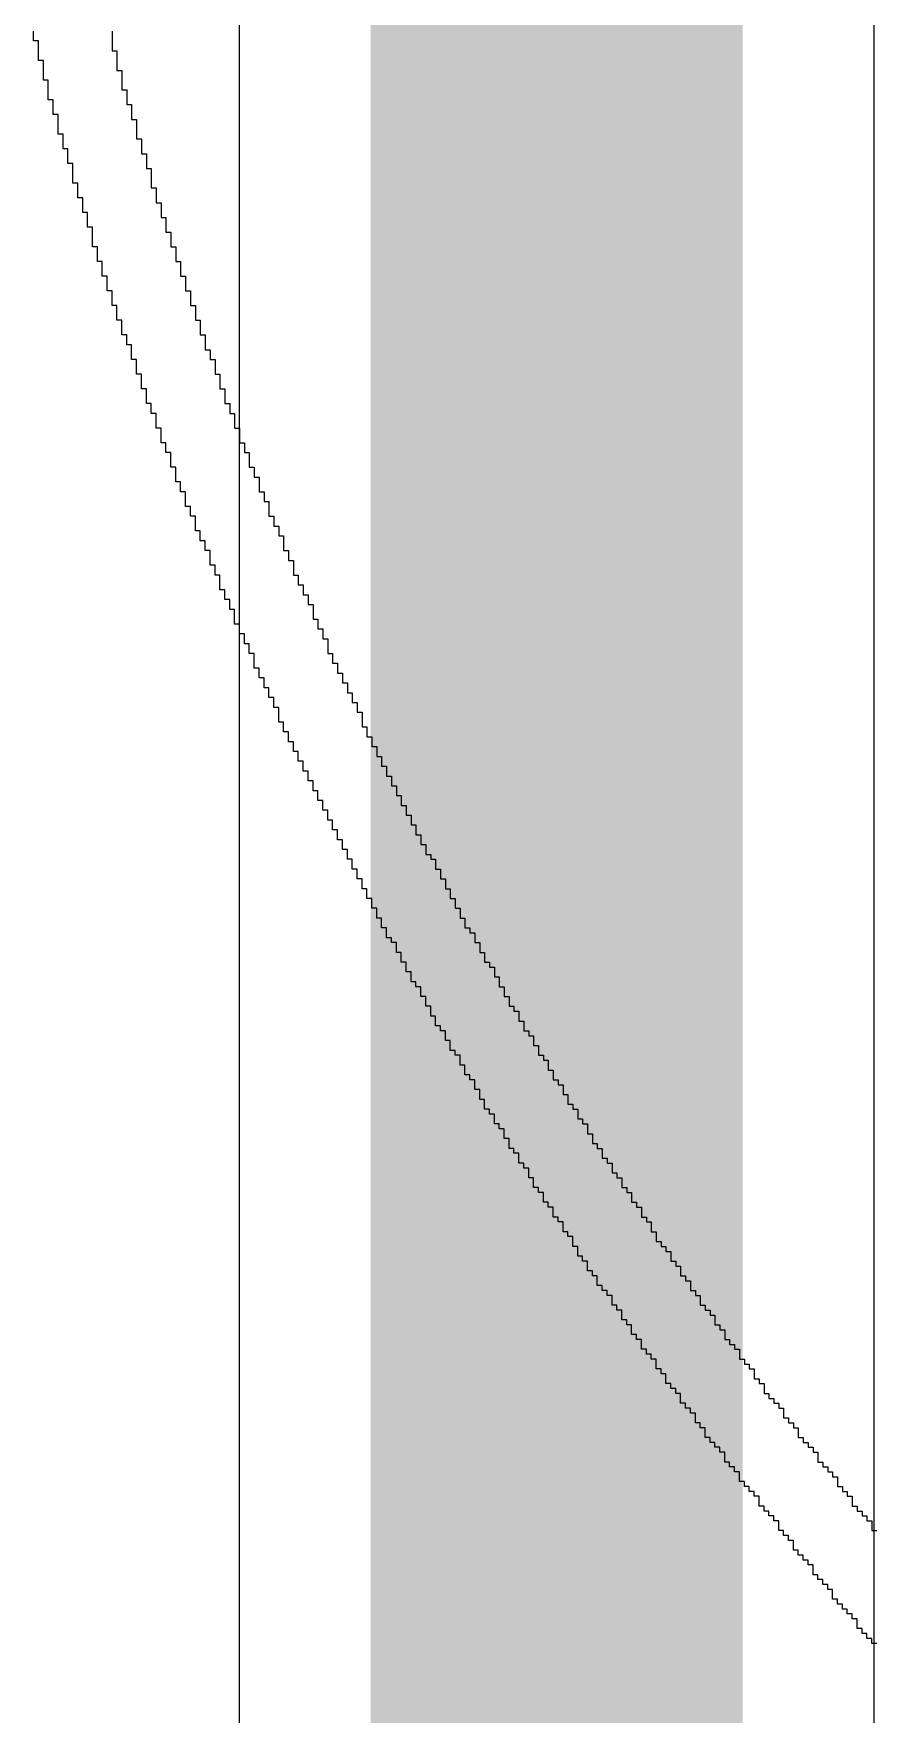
# Model space of a CAD drawing. Header units: millimetres. Extents: x 38.3 to 116.8, y 314 to 397.1.
# Drawn here: x 90.761 to 92.467, y 373.235 to 376.642 of the extents above; entities that cross this region are included whole.
import ezdxf

# ---------------------------------------------------------------- set-up
doc = ezdxf.new("R2010")
doc.units = ezdxf.units.MM
doc.layers.add('BottomLayer', color=5, linetype='Continuous')
doc.layers.add('TopOverlay', color=2, linetype='Continuous')

# ---------------------------------------------------------------- blocks, each defined once
blk = doc.blocks.new('4S6TMP_L____85')
at = {"layer": 'TopOverlay'}
for p, q in [((-8.1718, -2.0766), (-8.1718, -2.0667)), ((-8.1718, -2.0866), (-8.1718, -2.0766)), ((-8.0128, -2.0667), (-8.0128, -2.0766)), ((-8.0128, -2.0766), (-8.0128, -2.0866)), ((-8.1619, -2.0866), (-8.1718, -2.0866)), ((-8.1619, -2.0965), (-8.1619, -2.0866)), ((-8.1619, -2.1064), (-8.1619, -2.0965)), ((-8.1619, -2.1164), (-8.1619, -2.1064)), ((-8.0128, -2.0866), (-8.0128, -2.0965)), ((-8.0128, -2.0965), (-8.0128, -2.1064)), ((-8.0128, -2.1064), (-8.0029, -2.1064)), ((-8.0029, -2.1064), (-8.0029, -2.1164)), ((-8.1619, -2.1263), (-8.1619, -2.1164)), ((-8.1519, -2.1263), (-8.1619, -2.1263)), ((-8.1519, -2.1363), (-8.1519, -2.1263)), ((-8.1519, -2.1462), (-8.1519, -2.1363)), ((-8.1519, -2.1561), (-8.1519, -2.1462)), ((-8.0029, -2.1164), (-8.0029, -2.1263)), ((-8.0029, -2.1263), (-8.0029, -2.1363)), ((-8.0029, -2.1363), (-8.0029, -2.1462)), ((-8.0029, -2.1462), (-7.993, -2.1462)), ((-7.993, -2.1462), (-7.993, -2.1561)), ((-8.1519, -2.1661), (-8.1519, -2.1561)), ((-8.142, -2.1661), (-8.1519, -2.1661)), ((-8.142, -2.176), (-8.142, -2.1661)), ((-8.142, -2.1859), (-8.142, -2.176)), ((-7.993, -2.1561), (-7.993, -2.1661)), ((-7.993, -2.1661), (-7.993, -2.176)), ((-7.993, -2.176), (-7.993, -2.1859)), ((-8.142, -2.1959), (-8.142, -2.1859)), ((-8.142, -2.2058), (-8.142, -2.1959)), ((-8.1321, -2.2058), (-8.142, -2.2058)), ((-8.1321, -2.2157), (-8.1321, -2.2058)), ((-7.993, -2.1859), (-7.983, -2.1859)), ((-7.983, -2.1859), (-7.983, -2.1959)), ((-7.983, -2.1959), (-7.983, -2.2058)), ((-7.983, -2.2058), (-7.983, -2.2157)), ((-8.1321, -2.2257), (-8.1321, -2.2157)), ((-8.1321, -2.2356), (-8.1321, -2.2257)), ((-8.1221, -2.2356), (-8.1321, -2.2356)), ((-8.1221, -2.2455), (-8.1221, -2.2356)), ((-8.1221, -2.2555), (-8.1221, -2.2455)), ((-7.983, -2.2157), (-7.9731, -2.2157)), ((-7.9731, -2.2157), (-7.9731, -2.2257)), ((-7.9731, -2.2257), (-7.9731, -2.2356)), ((-7.9731, -2.2356), (-7.9731, -2.2455)), ((-7.9731, -2.2455), (-7.9632, -2.2455)), ((-7.9632, -2.2455), (-7.9632, -2.2555)), ((-8.1221, -2.2654), (-8.1221, -2.2555)), ((-8.1221, -2.2753), (-8.1221, -2.2654)), ((-8.1122, -2.2753), (-8.1221, -2.2753)), ((-8.1122, -2.2853), (-8.1122, -2.2753)), ((-7.9632, -2.2555), (-7.9632, -2.2654)), ((-7.9632, -2.2654), (-7.9632, -2.2753)), ((-7.9632, -2.2753), (-7.9632, -2.2853)), ((-8.1122, -2.2952), (-8.1122, -2.2853)), ((-8.1122, -2.3051), (-8.1122, -2.2952)), ((-8.1022, -2.3051), (-8.1122, -2.3051)), ((-8.1022, -2.3151), (-8.1022, -2.3051)), ((-8.1022, -2.325), (-8.1022, -2.3151)), ((-7.9632, -2.2853), (-7.9532, -2.2853)), ((-7.9532, -2.2853), (-7.9532, -2.2952)), ((-7.9532, -2.2952), (-7.9532, -2.3051)), ((-7.9532, -2.3051), (-7.9532, -2.3151)), ((-7.9532, -2.3151), (-7.9433, -2.3151)), ((-7.9433, -2.3151), (-7.9433, -2.325)), ((-8.1022, -2.3349), (-8.1022, -2.325)), ((-8.0923, -2.3349), (-8.1022, -2.3349)), ((-8.0923, -2.3449), (-8.0923, -2.3349)), ((-8.0923, -2.3548), (-8.0923, -2.3449)), ((-7.9433, -2.325), (-7.9433, -2.3349)), ((-7.9433, -2.3349), (-7.9433, -2.3449)), ((-7.9433, -2.3449), (-7.9334, -2.3449)), ((-7.9334, -2.3449), (-7.9334, -2.3548)), ((-8.0923, -2.3647), (-8.0923, -2.3548)), ((-8.0923, -2.3747), (-8.0923, -2.3647)), ((-8.0824, -2.3747), (-8.0923, -2.3747)), ((-8.0824, -2.3846), (-8.0824, -2.3747)), ((-8.0824, -2.3945), (-8.0824, -2.3846)), ((-7.9334, -2.3548), (-7.9334, -2.3647)), ((-7.9334, -2.3647), (-7.9334, -2.3747)), ((-7.9334, -2.3747), (-7.9334, -2.3846)), ((-7.9334, -2.3846), (-7.9234, -2.3846)), ((-7.9234, -2.3846), (-7.9234, -2.3945)), ((-8.0824, -2.4045), (-8.0824, -2.3945)), ((-8.0724, -2.4045), (-8.0824, -2.4045)), ((-8.0724, -2.4144), (-8.0724, -2.4045)), ((-8.0724, -2.4243), (-8.0724, -2.4144)), ((-7.9234, -2.3945), (-7.9234, -2.4045)), ((-7.9234, -2.4045), (-7.9234, -2.4144)), ((-7.9234, -2.4144), (-7.9135, -2.4144)), ((-7.9135, -2.4144), (-7.9135, -2.4243)), ((-8.0724, -2.4343), (-8.0724, -2.4243)), ((-8.0625, -2.4343), (-8.0724, -2.4343)), ((-8.0625, -2.4442), (-8.0625, -2.4343)), ((-8.0625, -2.4541), (-8.0625, -2.4442)), ((-7.9135, -2.4243), (-7.9135, -2.4343)), ((-7.9135, -2.4343), (-7.9135, -2.4442)), ((-7.9135, -2.4442), (-7.9036, -2.4442)), ((-7.9036, -2.4442), (-7.9036, -2.4541)), ((-8.0625, -2.4641), (-8.0625, -2.4541)), ((-8.0526, -2.4641), (-8.0625, -2.4641)), ((-8.0526, -2.474), (-8.0526, -2.4641)), ((-8.0526, -2.4839), (-8.0526, -2.474)), ((-8.0526, -2.4939), (-8.0526, -2.4839)), ((-7.9036, -2.4541), (-7.9036, -2.4641)), ((-7.9036, -2.4641), (-7.9036, -2.474)), ((-7.9036, -2.474), (-7.8936, -2.474)), ((-7.8936, -2.474), (-7.8936, -2.4839)), ((-7.8936, -2.4839), (-7.8936, -2.4939)), ((-8.0526, -2.5038), (-8.0526, -2.4939)), ((-8.0426, -2.5038), (-8.0526, -2.5038)), ((-8.0426, -2.5137), (-8.0426, -2.5038)), ((-8.0426, -2.5237), (-8.0426, -2.5137)), ((-7.8936, -2.4939), (-7.8936, -2.5038)), ((-7.8936, -2.5038), (-7.8837, -2.5038)), ((-7.8837, -2.5038), (-7.8837, -2.5137)), ((-7.8837, -2.5137), (-7.8837, -2.5237)), ((-8.0426, -2.5336), (-8.0426, -2.5237)), ((-8.0327, -2.5336), (-8.0426, -2.5336)), ((-8.0327, -2.5435), (-8.0327, -2.5336)), ((-8.0327, -2.5535), (-8.0327, -2.5435)), ((-8.0327, -2.5634), (-8.0327, -2.5535)), ((-7.8837, -2.5237), (-7.8837, -2.5336)), ((-7.8837, -2.5336), (-7.8738, -2.5336)), ((-7.8738, -2.5336), (-7.8738, -2.5435)), ((-7.8738, -2.5435), (-7.8738, -2.5535)), ((-7.8738, -2.5535), (-7.8738, -2.5634)), ((-8.0228, -2.5634), (-8.0327, -2.5634)), ((-8.0228, -2.5733), (-8.0228, -2.5634)), ((-8.0228, -2.5833), (-8.0228, -2.5733)), ((-8.0228, -2.5932), (-8.0228, -2.5833)), ((-7.8738, -2.5634), (-7.8638, -2.5634)), ((-7.8638, -2.5634), (-7.8638, -2.5733)), ((-7.8638, -2.5733), (-7.8638, -2.5833)), ((-7.8638, -2.5833), (-7.8638, -2.5932)), ((-8.0128, -2.5932), (-8.0228, -2.5932)), ((-8.0128, -2.6031), (-8.0128, -2.5932)), ((-8.0128, -2.6131), (-8.0128, -2.6031)), ((-8.0128, -2.623), (-8.0128, -2.6131)), ((-8.0029, -2.623), (-8.0128, -2.623)), ((-8.0029, -2.6329), (-8.0029, -2.623)), ((-7.8638, -2.5932), (-7.8539, -2.5932)), ((-7.8539, -2.5932), (-7.8539, -2.6031)), ((-7.8539, -2.6031), (-7.8539, -2.6131)), ((-7.8539, -2.6131), (-7.8539, -2.623)), ((-7.8539, -2.623), (-7.844, -2.623)), ((-7.844, -2.623), (-7.844, -2.6329)), ((-8.0029, -2.6429), (-8.0029, -2.6329)), ((-8.0029, -2.6528), (-8.0029, -2.6429)), ((-7.993, -2.6528), (-8.0029, -2.6528)), ((-7.993, -2.6627), (-7.993, -2.6528)), ((-7.844, -2.6329), (-7.844, -2.6429)), ((-7.844, -2.6429), (-7.844, -2.6528)), ((-7.844, -2.6528), (-7.834, -2.6528)), ((-7.834, -2.6528), (-7.834, -2.6627)), ((-7.993, -2.6727), (-7.993, -2.6627)), ((-7.993, -2.6826), (-7.993, -2.6727)), ((-7.983, -2.6826), (-7.993, -2.6826)), ((-7.983, -2.6925), (-7.983, -2.6826)), ((-7.834, -2.6627), (-7.834, -2.6727)), ((-7.834, -2.6727), (-7.834, -2.6826)), ((-7.834, -2.6826), (-7.8241, -2.6826)), ((-7.8241, -2.6826), (-7.8241, -2.6925)), ((-7.983, -2.7025), (-7.983, -2.6925)), ((-7.9731, -2.7025), (-7.983, -2.7025)), ((-7.9731, -2.7124), (-7.9731, -2.7025)), ((-7.9731, -2.7224), (-7.9731, -2.7124)), ((-7.9731, -2.7323), (-7.9731, -2.7224)), ((-7.8241, -2.6925), (-7.8241, -2.7025)), ((-7.8241, -2.7025), (-7.8241, -2.7124)), ((-7.8241, -2.7124), (-7.8142, -2.7124)), ((-7.8142, -2.7124), (-7.8142, -2.7224)), ((-7.8142, -2.7224), (-7.8142, -2.7323)), ((-7.9632, -2.7323), (-7.9731, -2.7323)), ((-7.9632, -2.7422), (-7.9632, -2.7323)), ((-7.9632, -2.7522), (-7.9632, -2.7422)), ((-7.9632, -2.7621), (-7.9632, -2.7522)), ((-7.8142, -2.7323), (-7.8042, -2.7323)), ((-7.8042, -2.7323), (-7.8042, -2.7422)), ((-7.8042, -2.7422), (-7.8042, -2.7522)), ((-7.8042, -2.7522), (-7.8042, -2.7621)), ((-7.9532, -2.7621), (-7.9632, -2.7621)), ((-7.9532, -2.772), (-7.9532, -2.7621)), ((-7.9532, -2.782), (-7.9532, -2.772)), ((-7.9532, -2.7919), (-7.9532, -2.782)), ((-7.9433, -2.7919), (-7.9532, -2.7919)), ((-7.9433, -2.8018), (-7.9433, -2.7919)), ((-7.8042, -2.7621), (-7.7943, -2.7621)), ((-7.7943, -2.7621), (-7.7943, -2.772)), ((-7.7943, -2.772), (-7.7943, -2.782)), ((-7.7943, -2.782), (-7.7943, -2.7919)), ((-7.7943, -2.7919), (-7.7844, -2.7919)), ((-7.7844, -2.7919), (-7.7844, -2.8018)), ((-7.9433, -2.8118), (-7.9433, -2.8018)), ((-7.9433, -2.8217), (-7.9433, -2.8118)), ((-7.9334, -2.8217), (-7.9433, -2.8217)), ((-7.9334, -2.8316), (-7.9334, -2.8217)), ((-7.7844, -2.8018), (-7.7844, -2.8118)), ((-7.7844, -2.8118), (-7.7844, -2.8217)), ((-7.7844, -2.8217), (-7.7744, -2.8217)), ((-7.7744, -2.8217), (-7.7744, -2.8316)), ((-7.9334, -2.8416), (-7.9334, -2.8316)), ((-7.9234, -2.8416), (-7.9334, -2.8416)), ((-7.9234, -2.8515), (-7.9234, -2.8416)), ((-7.9234, -2.8614), (-7.9234, -2.8515)), ((-7.9234, -2.8714), (-7.9234, -2.8614)), ((-7.7744, -2.8316), (-7.7744, -2.8416)), ((-7.7744, -2.8416), (-7.7645, -2.8416)), ((-7.7645, -2.8416), (-7.7645, -2.8515)), ((-7.7645, -2.8515), (-7.7645, -2.8614)), ((-7.7645, -2.8614), (-7.7645, -2.8714)), ((-7.9135, -2.8714), (-7.9234, -2.8714)), ((-7.9135, -2.8813), (-7.9135, -2.8714)), ((-7.9135, -2.8912), (-7.9135, -2.8813)), ((-7.9135, -2.9012), (-7.9135, -2.8912)), ((-7.7645, -2.8714), (-7.7546, -2.8714)), ((-7.7546, -2.8714), (-7.7546, -2.8813)), ((-7.7546, -2.8813), (-7.7546, -2.8912)), ((-7.7546, -2.8912), (-7.7546, -2.9012)), ((-7.9036, -2.9012), (-7.9135, -2.9012)), ((-7.9036, -2.9111), (-7.9036, -2.9012)), ((-7.9036, -2.921), (-7.9036, -2.9111)), ((-7.8936, -2.921), (-7.9036, -2.921)), ((-7.8936, -2.931), (-7.8936, -2.921)), ((-7.7546, -2.9012), (-7.7446, -2.9012)), ((-7.7446, -2.9012), (-7.7446, -2.9111)), ((-7.7446, -2.9111), (-7.7446, -2.921)), ((-7.7446, -2.921), (-7.7347, -2.921)), ((-7.7347, -2.921), (-7.7347, -2.931)), ((-7.8936, -2.9409), (-7.8936, -2.931)), ((-7.8936, -2.9508), (-7.8936, -2.9409)), ((-7.8837, -2.9508), (-7.8936, -2.9508)), ((-7.8837, -2.9608), (-7.8837, -2.9508)), ((-7.8837, -2.9707), (-7.8837, -2.9608)), ((-7.7347, -2.931), (-7.7347, -2.9409)), ((-7.7347, -2.9409), (-7.7347, -2.9508)), ((-7.7347, -2.9508), (-7.7248, -2.9508)), ((-7.7248, -2.9508), (-7.7248, -2.9608)), ((-7.7248, -2.9608), (-7.7248, -2.9707)), ((-7.8837, -2.9806), (-7.8837, -2.9707)), ((-7.8738, -2.9806), (-7.8837, -2.9806)), ((-7.8738, -2.9906), (-7.8738, -2.9806)), ((-7.8738, -3.0005), (-7.8738, -2.9906)), ((-7.7248, -2.9707), (-7.7148, -2.9707)), ((-7.7148, -2.9707), (-7.7148, -2.9806)), ((-7.7148, -2.9806), (-7.7148, -2.9906)), ((-7.7148, -2.9906), (-7.7148, -3.0005)), ((-7.8638, -3.0005), (-7.8738, -3.0005)), ((-7.8638, -3.0104), (-7.8638, -3.0005)), ((-7.8638, -3.0204), (-7.8638, -3.0104)), ((-7.8638, -3.0303), (-7.8638, -3.0204)), ((-7.8539, -3.0303), (-7.8638, -3.0303)), ((-7.8539, -3.0402), (-7.8539, -3.0303)), ((-7.7148, -3.0005), (-7.7049, -3.0005)), ((-7.7049, -3.0005), (-7.7049, -3.0104)), ((-7.7049, -3.0104), (-7.7049, -3.0204)), ((-7.7049, -3.0204), (-7.695, -3.0204)), ((-7.695, -3.0204), (-7.695, -3.0303)), ((-7.695, -3.0303), (-7.695, -3.0402)), ((-7.8539, -3.0502), (-7.8539, -3.0402)), ((-7.844, -3.0502), (-7.8539, -3.0502)), ((-7.844, -3.0601), (-7.844, -3.0502)), ((-7.844, -3.07), (-7.844, -3.0601)), ((-7.695, -3.0402), (-7.695, -3.0502)), ((-7.695, -3.0502), (-7.685, -3.0502)), ((-7.685, -3.0502), (-7.685, -3.0601)), ((-7.685, -3.0601), (-7.685, -3.07)), ((-7.844, -3.08), (-7.844, -3.07)), ((-7.834, -3.08), (-7.844, -3.08)), ((-7.834, -3.0899), (-7.834, -3.08)), ((-7.834, -3.0998), (-7.834, -3.0899)), ((-7.8241, -3.0998), (-7.834, -3.0998)), ((-7.8241, -3.1098), (-7.8241, -3.0998)), ((-7.685, -3.07), (-7.6751, -3.07)), ((-7.6751, -3.07), (-7.6751, -3.08)), ((-7.6751, -3.08), (-7.6751, -3.0899)), ((-7.6751, -3.0899), (-7.6652, -3.0899)), ((-7.6652, -3.0899), (-7.6652, -3.0998)), ((-7.6652, -3.0998), (-7.6652, -3.1098)), ((-7.8241, -3.1197), (-7.8241, -3.1098)), ((-7.8142, -3.1197), (-7.8241, -3.1197)), ((-7.8142, -3.1296), (-7.8142, -3.1197)), ((-7.8142, -3.1396), (-7.8142, -3.1296)), ((-7.6652, -3.1098), (-7.6652, -3.1197)), ((-7.6652, -3.1197), (-7.6552, -3.1197)), ((-7.6552, -3.1197), (-7.6552, -3.1296)), ((-7.6552, -3.1296), (-7.6552, -3.1396)), ((-7.8142, -3.1495), (-7.8142, -3.1396)), ((-7.8042, -3.1495), (-7.8142, -3.1495)), ((-7.8042, -3.1594), (-7.8042, -3.1495)), ((-7.8042, -3.1694), (-7.8042, -3.1594)), ((-7.6552, -3.1396), (-7.6453, -3.1396)), ((-7.6453, -3.1396), (-7.6453, -3.1495)), ((-7.6453, -3.1495), (-7.6453, -3.1594)), ((-7.6453, -3.1594), (-7.6453, -3.1694)), ((-7.7943, -3.1694), (-7.8042, -3.1694)), ((-7.7943, -3.1793), (-7.7943, -3.1694)), ((-7.7943, -3.1892), (-7.7943, -3.1793)), ((-7.7943, -3.1992), (-7.7943, -3.1892)), ((-7.7844, -3.1992), (-7.7943, -3.1992)), ((-7.7844, -3.2091), (-7.7844, -3.1992)), ((-7.6453, -3.1694), (-7.6354, -3.1694)), ((-7.6354, -3.1694), (-7.6354, -3.1793)), ((-7.6354, -3.1793), (-7.6354, -3.1892)), ((-7.6354, -3.1892), (-7.6254, -3.1892)), ((-7.6254, -3.1892), (-7.6254, -3.1992)), ((-7.6254, -3.1992), (-7.6254, -3.2091)), ((-7.7844, -3.219), (-7.7844, -3.2091)), ((-7.7744, -3.219), (-7.7844, -3.219)), ((-7.7744, -3.229), (-7.7744, -3.219)), ((-7.7744, -3.2389), (-7.7744, -3.229)), ((-7.6254, -3.2091), (-7.6155, -3.2091)), ((-7.6155, -3.2091), (-7.6155, -3.219)), ((-7.6155, -3.219), (-7.6155, -3.229)), ((-7.6155, -3.229), (-7.6056, -3.229)), ((-7.6056, -3.229), (-7.6056, -3.2389)), ((-7.7645, -3.2389), (-7.7744, -3.2389)), ((-7.7645, -3.2488), (-7.7645, -3.2389)), ((-7.7645, -3.2588), (-7.7645, -3.2488)), ((-7.7645, -3.2687), (-7.7645, -3.2588)), ((-7.7546, -3.2687), (-7.7645, -3.2687)), ((-7.7546, -3.2786), (-7.7546, -3.2687)), ((-7.6056, -3.2389), (-7.6056, -3.2488)), ((-7.6056, -3.2488), (-7.6056, -3.2588)), ((-7.6056, -3.2588), (-7.5956, -3.2588)), ((-7.5956, -3.2588), (-7.5956, -3.2687)), ((-7.5956, -3.2687), (-7.5956, -3.2786)), ((-7.7546, -3.2886), (-7.7546, -3.2786)), ((-7.7446, -3.2886), (-7.7546, -3.2886)), ((-7.7446, -3.2985), (-7.7446, -3.2886)), ((-7.7446, -3.3085), (-7.7446, -3.2985)), ((-7.5956, -3.2786), (-7.5857, -3.2786)), ((-7.5857, -3.2786), (-7.5857, -3.2886)), ((-7.5857, -3.2886), (-7.5857, -3.2985)), ((-7.5857, -3.2985), (-7.5758, -3.2985)), ((-7.5758, -3.2985), (-7.5758, -3.3085)), ((-7.7347, -3.3085), (-7.7446, -3.3085)), ((-7.7347, -3.3184), (-7.7347, -3.3085)), ((-7.7347, -3.3283), (-7.7347, -3.3184)), ((-7.7248, -3.3283), (-7.7347, -3.3283)), ((-7.7248, -3.3383), (-7.7248, -3.3283)), ((-7.7248, -3.3482), (-7.7248, -3.3383)), ((-7.5758, -3.3085), (-7.5758, -3.3184)), ((-7.5758, -3.3184), (-7.5758, -3.3283)), ((-7.5758, -3.3283), (-7.5658, -3.3283)), ((-7.5658, -3.3283), (-7.5658, -3.3383)), ((-7.5658, -3.3383), (-7.5658, -3.3482)), ((-7.7248, -3.3581), (-7.7248, -3.3482)), ((-7.7148, -3.3581), (-7.7248, -3.3581)), ((-7.7148, -3.3681), (-7.7148, -3.3581)), ((-7.7148, -3.378), (-7.7148, -3.3681)), ((-7.5658, -3.3482), (-7.5559, -3.3482)), ((-7.5559, -3.3482), (-7.5559, -3.3581)), ((-7.5559, -3.3581), (-7.5559, -3.3681)), ((-7.5559, -3.3681), (-7.546, -3.3681)), ((-7.546, -3.3681), (-7.546, -3.378)), ((-7.7049, -3.378), (-7.7148, -3.378)), ((-7.7049, -3.3879), (-7.7049, -3.378)), ((-7.7049, -3.3979), (-7.7049, -3.3879)), ((-7.695, -3.3979), (-7.7049, -3.3979)), ((-7.695, -3.4078), (-7.695, -3.3979)), ((-7.546, -3.378), (-7.546, -3.3879)), ((-7.546, -3.3879), (-7.536, -3.3879)), ((-7.536, -3.3879), (-7.536, -3.3979)), ((-7.536, -3.3979), (-7.536, -3.4078)), ((-7.695, -3.4177), (-7.695, -3.4078)), ((-7.685, -3.4177), (-7.695, -3.4177)), ((-7.685, -3.4277), (-7.685, -3.4177)), ((-7.685, -3.4376), (-7.685, -3.4277)), ((-7.6751, -3.4376), (-7.685, -3.4376)), ((-7.6751, -3.4475), (-7.6751, -3.4376)), ((-7.536, -3.4078), (-7.5261, -3.4078)), ((-7.5261, -3.4078), (-7.5261, -3.4177)), ((-7.5261, -3.4177), (-7.5261, -3.4277)), ((-7.5261, -3.4277), (-7.5161, -3.4277)), ((-7.5161, -3.4277), (-7.5161, -3.4376)), ((-7.5161, -3.4376), (-7.5161, -3.4475)), ((-7.6751, -3.4575), (-7.6751, -3.4475)), ((-7.6751, -3.4674), (-7.6751, -3.4575)), ((-7.6652, -3.4674), (-7.6751, -3.4674)), ((-7.6652, -3.4773), (-7.6652, -3.4674)), ((-7.5161, -3.4475), (-7.5062, -3.4475)), ((-7.5062, -3.4475), (-7.5062, -3.4575)), ((-7.5062, -3.4575), (-7.5062, -3.4674)), ((-7.5062, -3.4674), (-7.5062, -3.4773)), ((-7.6652, -3.4873), (-7.6652, -3.4773)), ((-7.6552, -3.4873), (-7.6652, -3.4873)), ((-7.6552, -3.4972), (-7.6552, -3.4873)), ((-7.6552, -3.5071), (-7.6552, -3.4972)), ((-7.6453, -3.5071), (-7.6552, -3.5071)), ((-7.6453, -3.5171), (-7.6453, -3.5071)), ((-7.5062, -3.4773), (-7.4963, -3.4773)), ((-7.4963, -3.4773), (-7.4963, -3.4873)), ((-7.4963, -3.4873), (-7.4963, -3.4972)), ((-7.4963, -3.4972), (-7.4863, -3.4972)), ((-7.4863, -3.4972), (-7.4863, -3.5071)), ((-7.4863, -3.5071), (-7.4863, -3.5171)), ((-7.6453, -3.527), (-7.6453, -3.5171)), ((-7.6354, -3.527), (-7.6453, -3.527)), ((-7.6354, -3.5369), (-7.6354, -3.527)), ((-7.6354, -3.5469), (-7.6354, -3.5369)), ((-7.4863, -3.5171), (-7.4764, -3.5171)), ((-7.4764, -3.5171), (-7.4764, -3.527)), ((-7.4764, -3.527), (-7.4764, -3.5369)), ((-7.4764, -3.5369), (-7.4665, -3.5369)), ((-7.4665, -3.5369), (-7.4665, -3.5469)), ((-7.6254, -3.5469), (-7.6354, -3.5469)), ((-7.6254, -3.5568), (-7.6254, -3.5469)), ((-7.6254, -3.5667), (-7.6254, -3.5568)), ((-7.6155, -3.5667), (-7.6254, -3.5667)), ((-7.6155, -3.5767), (-7.6155, -3.5667)), ((-7.6155, -3.5866), (-7.6155, -3.5767)), ((-7.4665, -3.5469), (-7.4665, -3.5568)), ((-7.4665, -3.5568), (-7.4565, -3.5568)), ((-7.4565, -3.5568), (-7.4565, -3.5667)), ((-7.4565, -3.5667), (-7.4565, -3.5767)), ((-7.4565, -3.5767), (-7.4466, -3.5767)), ((-7.4466, -3.5767), (-7.4466, -3.5866)), ((-7.6056, -3.5866), (-7.6155, -3.5866)), ((-7.6056, -3.5965), (-7.6056, -3.5866)), ((-7.6056, -3.6065), (-7.6056, -3.5965)), ((-7.5956, -3.6065), (-7.6056, -3.6065)), ((-7.5956, -3.6164), (-7.5956, -3.6065)), ((-7.4466, -3.5866), (-7.4466, -3.5965)), ((-7.4466, -3.5965), (-7.4367, -3.5965)), ((-7.4367, -3.5965), (-7.4367, -3.6065)), ((-7.4367, -3.6065), (-7.4367, -3.6164)), ((-7.5956, -3.6263), (-7.5956, -3.6164)), ((-7.5857, -3.6263), (-7.5956, -3.6263)), ((-7.5857, -3.6363), (-7.5857, -3.6263)), ((-7.5857, -3.6462), (-7.5857, -3.6363)), ((-7.4367, -3.6164), (-7.4267, -3.6164)), ((-7.4267, -3.6164), (-7.4267, -3.6263)), ((-7.4267, -3.6263), (-7.4267, -3.6363)), ((-7.4267, -3.6363), (-7.4168, -3.6363)), ((-7.4168, -3.6363), (-7.4168, -3.6462)), ((-7.5758, -3.6462), (-7.5857, -3.6462)), ((-7.5758, -3.6561), (-7.5758, -3.6462)), ((-7.5758, -3.6661), (-7.5758, -3.6561)), ((-7.5658, -3.6661), (-7.5758, -3.6661)), ((-7.5658, -3.676), (-7.5658, -3.6661)), ((-7.5658, -3.6859), (-7.5658, -3.676)), ((-7.4168, -3.6462), (-7.4168, -3.6561)), ((-7.4168, -3.6561), (-7.4069, -3.6561)), ((-7.4069, -3.6561), (-7.4069, -3.6661)), ((-7.4069, -3.6661), (-7.4069, -3.676)), ((-7.4069, -3.676), (-7.3969, -3.676)), ((-7.3969, -3.676), (-7.3969, -3.6859)), ((-7.5559, -3.6859), (-7.5658, -3.6859)), ((-7.5559, -3.6959), (-7.5559, -3.6859)), ((-7.5559, -3.7058), (-7.5559, -3.6959)), ((-7.546, -3.7058), (-7.5559, -3.7058)), ((-7.546, -3.7157), (-7.546, -3.7058)), ((-7.3969, -3.6859), (-7.3969, -3.6959)), ((-7.3969, -3.6959), (-7.387, -3.6959)), ((-7.387, -3.6959), (-7.387, -3.7058)), ((-7.387, -3.7058), (-7.387, -3.7157)), ((-7.546, -3.7257), (-7.546, -3.7157)), ((-7.536, -3.7257), (-7.546, -3.7257)), ((-7.536, -3.7356), (-7.536, -3.7257)), ((-7.536, -3.7455), (-7.536, -3.7356)), ((-7.5261, -3.7455), (-7.536, -3.7455)), ((-7.5261, -3.7555), (-7.5261, -3.7455)), ((-7.387, -3.7157), (-7.3771, -3.7157)), ((-7.3771, -3.7157), (-7.3771, -3.7257)), ((-7.3771, -3.7257), (-7.3771, -3.7356)), ((-7.3771, -3.7356), (-7.3671, -3.7356)), ((-7.3671, -3.7356), (-7.3671, -3.7455)), ((-7.3671, -3.7455), (-7.3572, -3.7455)), ((-7.3572, -3.7455), (-7.3572, -3.7555)), ((-7.5261, -3.7654), (-7.5261, -3.7555)), ((-7.5161, -3.7654), (-7.5261, -3.7654)), ((-7.5161, -3.7753), (-7.5161, -3.7654)), ((-7.5161, -3.7853), (-7.5161, -3.7753)), ((-7.3572, -3.7555), (-7.3572, -3.7654)), ((-7.3572, -3.7654), (-7.3473, -3.7654)), ((-7.3473, -3.7654), (-7.3473, -3.7753)), ((-7.3473, -3.7753), (-7.3473, -3.7853)), ((-7.5062, -3.7853), (-7.5161, -3.7853)), ((-7.5062, -3.7952), (-7.5062, -3.7853)), ((-7.5062, -3.8051), (-7.5062, -3.7952)), ((-7.4963, -3.8051), (-7.5062, -3.8051)), ((-7.4963, -3.8151), (-7.4963, -3.8051)), ((-7.4963, -3.825), (-7.4963, -3.8151)), ((-7.3473, -3.7853), (-7.3373, -3.7853)), ((-7.3373, -3.7853), (-7.3373, -3.7952)), ((-7.3373, -3.7952), (-7.3373, -3.8051)), ((-7.3373, -3.8051), (-7.3274, -3.8051)), ((-7.3274, -3.8051), (-7.3274, -3.8151)), ((-7.3274, -3.8151), (-7.3274, -3.825)), ((-7.4863, -3.825), (-7.4963, -3.825)), ((-7.4863, -3.8349), (-7.4863, -3.825)), ((-7.4863, -3.8449), (-7.4863, -3.8349)), ((-7.4764, -3.8449), (-7.4863, -3.8449)), ((-7.4764, -3.8548), (-7.4764, -3.8449)), ((-7.3274, -3.825), (-7.3175, -3.825)), ((-7.3175, -3.825), (-7.3175, -3.8349)), ((-7.3175, -3.8349), (-7.3175, -3.8449)), ((-7.3175, -3.8449), (-7.3075, -3.8449)), ((-7.3075, -3.8449), (-7.3075, -3.8548)), ((-7.4764, -3.8647), (-7.4764, -3.8548)), ((-7.4665, -3.8647), (-7.4764, -3.8647)), ((-7.4665, -3.8747), (-7.4665, -3.8647)), ((-7.4665, -3.8846), (-7.4665, -3.8747)), ((-7.3075, -3.8548), (-7.3075, -3.8647)), ((-7.3075, -3.8647), (-7.2976, -3.8647)), ((-7.2976, -3.8647), (-7.2976, -3.8747)), ((-7.2976, -3.8747), (-7.2976, -3.8846)), ((-7.4565, -3.8846), (-7.4665, -3.8846)), ((-7.4565, -3.8946), (-7.4565, -3.8846)), ((-7.4565, -3.9045), (-7.4565, -3.8946)), ((-7.4466, -3.9045), (-7.4565, -3.9045)), ((-7.4466, -3.9144), (-7.4466, -3.9045)), ((-7.4367, -3.9144), (-7.4466, -3.9144)), ((-7.4367, -3.9244), (-7.4367, -3.9144)), ((-7.2976, -3.8846), (-7.2877, -3.8846)), ((-7.2877, -3.8846), (-7.2877, -3.8946)), ((-7.2877, -3.8946), (-7.2777, -3.8946)), ((-7.2777, -3.8946), (-7.2777, -3.9045)), ((-7.2777, -3.9045), (-7.2777, -3.9144)), ((-7.2777, -3.9144), (-7.2678, -3.9144)), ((-7.2678, -3.9144), (-7.2678, -3.9244)), ((-7.4367, -3.9343), (-7.4367, -3.9244)), ((-7.4267, -3.9343), (-7.4367, -3.9343)), ((-7.4267, -3.9442), (-7.4267, -3.9343)), ((-7.4267, -3.9542), (-7.4267, -3.9442)), ((-7.2678, -3.9244), (-7.2678, -3.9343)), ((-7.2678, -3.9343), (-7.2579, -3.9343)), ((-7.2579, -3.9343), (-7.2579, -3.9442)), ((-7.2579, -3.9442), (-7.2579, -3.9542)), ((-7.4168, -3.9542), (-7.4267, -3.9542)), ((-7.4168, -3.9641), (-7.4168, -3.9542)), ((-7.4168, -3.974), (-7.4168, -3.9641)), ((-7.4069, -3.974), (-7.4168, -3.974)), ((-7.4069, -3.984), (-7.4069, -3.974)), ((-7.4069, -3.9939), (-7.4069, -3.984)), ((-7.2579, -3.9542), (-7.2479, -3.9542)), ((-7.2479, -3.9542), (-7.2479, -3.9641)), ((-7.2479, -3.9641), (-7.238, -3.9641)), ((-7.238, -3.9641), (-7.238, -3.974)), ((-7.238, -3.974), (-7.238, -3.984)), ((-7.238, -3.984), (-7.2281, -3.984)), ((-7.2281, -3.984), (-7.2281, -3.9939)), ((-7.3969, -3.9939), (-7.4069, -3.9939)), ((-7.3969, -4.0038), (-7.3969, -3.9939)), ((-7.387, -4.0038), (-7.3969, -4.0038)), ((-7.387, -4.0138), (-7.387, -4.0038)), ((-7.387, -4.0237), (-7.387, -4.0138)), ((-7.2281, -3.9939), (-7.2281, -4.0038)), ((-7.2281, -4.0038), (-7.2181, -4.0038)), ((-7.2181, -4.0038), (-7.2181, -4.0138)), ((-7.2181, -4.0138), (-7.2181, -4.0237)), ((-7.3771, -4.0237), (-7.387, -4.0237)), ((-7.3771, -4.0336), (-7.3771, -4.0237)), ((-7.3771, -4.0436), (-7.3771, -4.0336)), ((-7.3671, -4.0436), (-7.3771, -4.0436)), ((-7.3671, -4.0535), (-7.3671, -4.0436)), ((-7.3671, -4.0634), (-7.3671, -4.0535)), ((-7.2181, -4.0237), (-7.2082, -4.0237)), ((-7.2082, -4.0237), (-7.2082, -4.0336)), ((-7.2082, -4.0336), (-7.2082, -4.0436)), ((-7.2082, -4.0436), (-7.1983, -4.0436)), ((-7.1983, -4.0436), (-7.1983, -4.0535)), ((-7.1983, -4.0535), (-7.1883, -4.0535)), ((-7.1883, -4.0535), (-7.1883, -4.0634)), ((-7.3572, -4.0634), (-7.3671, -4.0634)), ((-7.3572, -4.0734), (-7.3572, -4.0634)), ((-7.3572, -4.0833), (-7.3572, -4.0734)), ((-7.3473, -4.0833), (-7.3572, -4.0833)), ((-7.3473, -4.0932), (-7.3473, -4.0833)), ((-7.1883, -4.0634), (-7.1883, -4.0734)), ((-7.1883, -4.0734), (-7.1784, -4.0734)), ((-7.1784, -4.0734), (-7.1784, -4.0833)), ((-7.1784, -4.0833), (-7.1784, -4.0932)), ((-7.3373, -4.0932), (-7.3473, -4.0932)), ((-7.3373, -4.1032), (-7.3373, -4.0932)), ((-7.3373, -4.1131), (-7.3373, -4.1032)), ((-7.3274, -4.1131), (-7.3373, -4.1131)), ((-7.3274, -4.123), (-7.3274, -4.1131)), ((-7.1784, -4.0932), (-7.1685, -4.0932)), ((-7.1685, -4.0932), (-7.1685, -4.1032)), ((-7.1685, -4.1032), (-7.1585, -4.1032)), ((-7.1585, -4.1032), (-7.1585, -4.1131)), ((-7.1585, -4.1131), (-7.1585, -4.123)), ((-7.3274, -4.133), (-7.3274, -4.123)), ((-7.3175, -4.133), (-7.3274, -4.133)), ((-7.3175, -4.1429), (-7.3175, -4.133)), ((-7.3075, -4.1429), (-7.3175, -4.1429)), ((-7.3075, -4.1528), (-7.3075, -4.1429)), ((-7.3075, -4.1628), (-7.3075, -4.1528)), ((-7.1585, -4.123), (-7.1486, -4.123)), ((-7.1486, -4.123), (-7.1486, -4.133)), ((-7.1486, -4.133), (-7.1486, -4.1429)), ((-7.1486, -4.1429), (-7.1387, -4.1429)), ((-7.1387, -4.1429), (-7.1387, -4.1528)), ((-7.1387, -4.1528), (-7.1287, -4.1528)), ((-7.1287, -4.1528), (-7.1287, -4.1628)), ((-7.2976, -4.1628), (-7.3075, -4.1628)), ((-7.2976, -4.1727), (-7.2976, -4.1628)), ((-7.2976, -4.1826), (-7.2976, -4.1727)), ((-7.2877, -4.1826), (-7.2976, -4.1826)), ((-7.2877, -4.1926), (-7.2877, -4.1826)), ((-7.1287, -4.1628), (-7.1287, -4.1727)), ((-7.1287, -4.1727), (-7.1188, -4.1727)), ((-7.1188, -4.1727), (-7.1188, -4.1826)), ((-7.1188, -4.1826), (-7.1188, -4.1926)), ((-7.2777, -4.1926), (-7.2877, -4.1926)), ((-7.2777, -4.2025), (-7.2777, -4.1926)), ((-7.2777, -4.2124), (-7.2777, -4.2025)), ((-7.2678, -4.2124), (-7.2777, -4.2124)), ((-7.2678, -4.2224), (-7.2678, -4.2124)), ((-7.2678, -4.2323), (-7.2678, -4.2224)), ((-7.1188, -4.1926), (-7.1089, -4.1926)), ((-7.1089, -4.1926), (-7.1089, -4.2025)), ((-7.1089, -4.2025), (-7.0989, -4.2025)), ((-7.0989, -4.2025), (-7.0989, -4.2124)), ((-7.0989, -4.2124), (-7.0989, -4.2224)), ((-7.0989, -4.2224), (-7.089, -4.2224)), ((-7.089, -4.2224), (-7.089, -4.2323)), ((-7.2579, -4.2323), (-7.2678, -4.2323)), ((-7.2579, -4.2422), (-7.2579, -4.2323)), ((-7.2579, -4.2522), (-7.2579, -4.2422)), ((-7.2479, -4.2522), (-7.2579, -4.2522)), ((-7.2479, -4.2621), (-7.2479, -4.2522)), ((-7.089, -4.2323), (-7.089, -4.2422)), ((-7.089, -4.2422), (-7.0791, -4.2422)), ((-7.0791, -4.2422), (-7.0791, -4.2522)), ((-7.0791, -4.2522), (-7.0691, -4.2522)), ((-7.0691, -4.2522), (-7.0691, -4.2621)), ((-7.238, -4.2621), (-7.2479, -4.2621)), ((-7.238, -4.272), (-7.238, -4.2621)), ((-7.238, -4.282), (-7.238, -4.272)), ((-7.2281, -4.282), (-7.238, -4.282)), ((-7.2281, -4.2919), (-7.2281, -4.282)), ((-7.2181, -4.2919), (-7.2281, -4.2919)), ((-7.2181, -4.3018), (-7.2181, -4.2919)), ((-7.0691, -4.2621), (-7.0691, -4.272)), ((-7.0691, -4.272), (-7.0592, -4.272)), ((-7.0592, -4.272), (-7.0592, -4.282)), ((-7.0592, -4.282), (-7.0493, -4.282)), ((-7.0493, -4.282), (-7.0493, -4.2919)), ((-7.0493, -4.2919), (-7.0493, -4.3018)), ((-7.2181, -4.3118), (-7.2181, -4.3018)), ((-7.2082, -4.3118), (-7.2181, -4.3118)), ((-7.2082, -4.3217), (-7.2082, -4.3118)), ((-7.2082, -4.3316), (-7.2082, -4.3217)), ((-7.0493, -4.3018), (-7.0393, -4.3018)), ((-7.0393, -4.3018), (-7.0393, -4.3118)), ((-7.0393, -4.3118), (-7.0393, -4.3217)), ((-7.0393, -4.3217), (-7.0294, -4.3217)), ((-7.0294, -4.3217), (-7.0294, -4.3316)), ((-7.1983, -4.3316), (-7.2082, -4.3316)), ((-7.1983, -4.3416), (-7.1983, -4.3316)), ((-7.1883, -4.3416), (-7.1983, -4.3416)), ((-7.1883, -4.3515), (-7.1883, -4.3416)), ((-7.1883, -4.3614), (-7.1883, -4.3515)), ((-7.0294, -4.3316), (-7.0195, -4.3316)), ((-7.0195, -4.3316), (-7.0195, -4.3416)), ((-7.0195, -4.3416), (-7.0195, -4.3515)), ((-7.0195, -4.3515), (-7.0095, -4.3515)), ((-7.0095, -4.3515), (-7.0095, -4.3614)), ((-7.1784, -4.3614), (-7.1883, -4.3614)), ((-7.1784, -4.3714), (-7.1784, -4.3614)), ((-7.1685, -4.3714), (-7.1784, -4.3714)), ((-7.1685, -4.3813), (-7.1685, -4.3714)), ((-7.1685, -4.3912), (-7.1685, -4.3813)), ((-7.1585, -4.3912), (-7.1685, -4.3912)), ((-7.1585, -4.4012), (-7.1585, -4.3912)), ((-7.0095, -4.3614), (-6.9996, -4.3614)), ((-6.9996, -4.3614), (-6.9996, -4.3714)), ((-6.9996, -4.3714), (-6.9996, -4.3813)), ((-6.9996, -4.3813), (-6.9897, -4.3813)), ((-6.9897, -4.3813), (-6.9897, -4.3912)), ((-6.9897, -4.3912), (-6.9797, -4.3912)), ((-6.9797, -4.3912), (-6.9797, -4.4012)), ((-7.1585, -4.4111), (-7.1585, -4.4012)), ((-7.1486, -4.4111), (-7.1585, -4.4111)), ((-7.1486, -4.421), (-7.1486, -4.4111)), ((-7.1387, -4.421), (-7.1486, -4.421)), ((-7.1387, -4.431), (-7.1387, -4.421)), ((-6.9797, -4.4012), (-6.9797, -4.4111)), ((-6.9797, -4.4111), (-6.9698, -4.4111)), ((-6.9698, -4.4111), (-6.9698, -4.421)), ((-6.9698, -4.421), (-6.9598, -4.421)), ((-6.9598, -4.421), (-6.9598, -4.431)), ((-7.1387, -4.4409), (-7.1387, -4.431)), ((-7.1287, -4.4409), (-7.1387, -4.4409)), ((-7.1287, -4.4508), (-7.1287, -4.4409)), ((-7.1188, -4.4508), (-7.1287, -4.4508)), ((-7.1188, -4.4608), (-7.1188, -4.4508)), ((-7.1188, -4.4707), (-7.1188, -4.4608)), ((-6.9598, -4.431), (-6.9598, -4.4409)), ((-6.9598, -4.4409), (-6.9499, -4.4409)), ((-6.9499, -4.4409), (-6.9499, -4.4508)), ((-6.9499, -4.4508), (-6.94, -4.4508)), ((-6.94, -4.4508), (-6.94, -4.4608)), ((-6.94, -4.4608), (-6.94, -4.4707)), ((-7.1089, -4.4707), (-7.1188, -4.4707)), ((-7.1089, -4.4807), (-7.1089, -4.4707)), ((-7.0989, -4.4807), (-7.1089, -4.4807)), ((-7.0989, -4.4906), (-7.0989, -4.4807)), ((-7.0989, -4.5005), (-7.0989, -4.4906)), ((-6.94, -4.4707), (-6.93, -4.4707)), ((-6.93, -4.4707), (-6.93, -4.4807)), ((-6.93, -4.4807), (-6.9201, -4.4807)), ((-6.9201, -4.4807), (-6.9201, -4.4906)), ((-6.9201, -4.4906), (-6.9201, -4.5005)), ((-7.089, -4.5005), (-7.0989, -4.5005)), ((-7.089, -4.5105), (-7.089, -4.5005)), ((-7.0791, -4.5105), (-7.089, -4.5105)), ((-7.0791, -4.5204), (-7.0791, -4.5105)), ((-7.0791, -4.5303), (-7.0791, -4.5204)), ((-7.0691, -4.5303), (-7.0791, -4.5303)), ((-7.0691, -4.5403), (-7.0691, -4.5303)), ((-6.9201, -4.5005), (-6.9102, -4.5005)), ((-6.9102, -4.5005), (-6.9102, -4.5105)), ((-6.9102, -4.5105), (-6.9102, -4.5204)), ((-6.9102, -4.5204), (-6.9002, -4.5204)), ((-6.9002, -4.5204), (-6.9002, -4.5303)), ((-6.9002, -4.5303), (-6.8903, -4.5303)), ((-6.8903, -4.5303), (-6.8903, -4.5403)), ((-7.0691, -4.5502), (-7.0691, -4.5403)), ((-7.0592, -4.5502), (-7.0691, -4.5502)), ((-7.0592, -4.5601), (-7.0592, -4.5502)), ((-7.0493, -4.5601), (-7.0592, -4.5601)), ((-7.0493, -4.5701), (-7.0493, -4.5601)), ((-6.8903, -4.5403), (-6.8804, -4.5403)), ((-6.8804, -4.5403), (-6.8804, -4.5502)), ((-6.8804, -4.5502), (-6.8804, -4.5601)), ((-6.8804, -4.5601), (-6.8704, -4.5601)), ((-6.8704, -4.5601), (-6.8704, -4.5701)), ((-7.0493, -4.58), (-7.0493, -4.5701)), ((-7.0393, -4.58), (-7.0493, -4.58)), ((-7.0393, -4.5899), (-7.0393, -4.58)), ((-7.0294, -4.5899), (-7.0393, -4.5899)), ((-7.0294, -4.5999), (-7.0294, -4.5899)), ((-7.0294, -4.6098), (-7.0294, -4.5999)), ((-6.8704, -4.5701), (-6.8605, -4.5701)), ((-6.8605, -4.5701), (-6.8605, -4.58)), ((-6.8605, -4.58), (-6.8605, -4.5899)), ((-6.8605, -4.5899), (-6.8506, -4.5899)), ((-6.8506, -4.5899), (-6.8506, -4.5999)), ((-6.8506, -4.5999), (-6.8406, -4.5999)), ((-6.8406, -4.5999), (-6.8406, -4.6098)), ((-7.0195, -4.6098), (-7.0294, -4.6098)), ((-7.0195, -4.6197), (-7.0195, -4.6098)), ((-7.0095, -4.6197), (-7.0195, -4.6197)), ((-7.0095, -4.6297), (-7.0095, -4.6197)), ((-6.9996, -4.6297), (-7.0095, -4.6297)), ((-6.9996, -4.6396), (-6.9996, -4.6297)), ((-6.8406, -4.6098), (-6.8406, -4.6197)), ((-6.8406, -4.6197), (-6.8307, -4.6197)), ((-6.8307, -4.6197), (-6.8307, -4.6297)), ((-6.8307, -4.6297), (-6.8208, -4.6297)), ((-6.8208, -4.6297), (-6.8208, -4.6396)), ((-6.9996, -4.6495), (-6.9996, -4.6396)), ((-6.9897, -4.6495), (-6.9996, -4.6495)), ((-6.9897, -4.6595), (-6.9897, -4.6495)), ((-6.9797, -4.6595), (-6.9897, -4.6595)), ((-6.9797, -4.6694), (-6.9797, -4.6595)), ((-6.8208, -4.6396), (-6.8208, -4.6495)), ((-6.8208, -4.6495), (-6.8108, -4.6495)), ((-6.8108, -4.6495), (-6.8108, -4.6595)), ((-6.8108, -4.6595), (-6.8009, -4.6595)), ((-6.8009, -4.6595), (-6.8009, -4.6694)), ((-6.9797, -4.6793), (-6.9797, -4.6694)), ((-6.9698, -4.6793), (-6.9797, -4.6793)), ((-6.9698, -4.6893), (-6.9698, -4.6793)), ((-6.9598, -4.6893), (-6.9698, -4.6893)), ((-6.9598, -4.6992), (-6.9598, -4.6893)), ((-6.9598, -4.7091), (-6.9598, -4.6992)), ((-6.8009, -4.6694), (-6.791, -4.6694)), ((-6.791, -4.6694), (-6.791, -4.6793)), ((-6.791, -4.6793), (-6.791, -4.6893)), ((-6.791, -4.6893), (-6.781, -4.6893)), ((-6.781, -4.6893), (-6.781, -4.6992)), ((-6.781, -4.6992), (-6.7711, -4.6992)), ((-6.7711, -4.6992), (-6.7711, -4.7091)), ((-6.9499, -4.7091), (-6.9598, -4.7091)), ((-6.9499, -4.7191), (-6.9499, -4.7091)), ((-6.94, -4.7191), (-6.9499, -4.7191)), ((-6.94, -4.729), (-6.94, -4.7191)), ((-6.94, -4.7389), (-6.94, -4.729)), ((-6.7711, -4.7091), (-6.7711, -4.7191)), ((-6.7711, -4.7191), (-6.7612, -4.7191)), ((-6.7612, -4.7191), (-6.7612, -4.729)), ((-6.7612, -4.729), (-6.7512, -4.729)), ((-6.7512, -4.729), (-6.7512, -4.7389)), ((-6.93, -4.7389), (-6.94, -4.7389)), ((-6.93, -4.7489), (-6.93, -4.7389)), ((-6.9201, -4.7489), (-6.93, -4.7489)), ((-6.9201, -4.7588), (-6.9201, -4.7489)), ((-6.9102, -4.7588), (-6.9201, -4.7588)), ((-6.9102, -4.7687), (-6.9102, -4.7588)), ((-6.9102, -4.7787), (-6.9102, -4.7687)), ((-6.7512, -4.7389), (-6.7413, -4.7389)), ((-6.7413, -4.7389), (-6.7413, -4.7489)), ((-6.7413, -4.7489), (-6.7413, -4.7588)), ((-6.7413, -4.7588), (-6.7314, -4.7588)), ((-6.7314, -4.7588), (-6.7314, -4.7687)), ((-6.7314, -4.7687), (-6.7214, -4.7687)), ((-6.7214, -4.7687), (-6.7214, -4.7787)), ((-6.9002, -4.7787), (-6.9102, -4.7787)), ((-6.9002, -4.7886), (-6.9002, -4.7787)), ((-6.8903, -4.7886), (-6.9002, -4.7886)), ((-6.8903, -4.7985), (-6.8903, -4.7886)), ((-6.8903, -4.8085), (-6.8903, -4.7985)), ((-6.7214, -4.7787), (-6.7115, -4.7787)), ((-6.7115, -4.7787), (-6.7115, -4.7886)), ((-6.7115, -4.7886), (-6.7115, -4.7985)), ((-6.7115, -4.7985), (-6.7016, -4.7985)), ((-6.7016, -4.7985), (-6.7016, -4.8085)), ((-6.8804, -4.8085), (-6.8903, -4.8085)), ((-6.8804, -4.8184), (-6.8804, -4.8085)), ((-6.8704, -4.8184), (-6.8804, -4.8184)), ((-6.8704, -4.8283), (-6.8704, -4.8184)), ((-6.8605, -4.8283), (-6.8704, -4.8283)), ((-6.8605, -4.8383), (-6.8605, -4.8283)), ((-6.8605, -4.8482), (-6.8605, -4.8383)), ((-6.7016, -4.8085), (-6.6916, -4.8085)), ((-6.6916, -4.8085), (-6.6916, -4.8184)), ((-6.6916, -4.8184), (-6.6916, -4.8283)), ((-6.6916, -4.8283), (-6.6817, -4.8283)), ((-6.6817, -4.8283), (-6.6817, -4.8383)), ((-6.6817, -4.8383), (-6.6718, -4.8383)), ((-6.6718, -4.8383), (-6.6718, -4.8482)), ((-6.8506, -4.8482), (-6.8605, -4.8482)), ((-6.8506, -4.8581), (-6.8506, -4.8482)), ((-6.8406, -4.8581), (-6.8506, -4.8581)), ((-6.8406, -4.8681), (-6.8406, -4.8581)), ((-6.8307, -4.8681), (-6.8406, -4.8681)), ((-6.8307, -4.878), (-6.8307, -4.8681)), ((-6.6718, -4.8482), (-6.6618, -4.8482)), ((-6.6618, -4.8482), (-6.6618, -4.8581)), ((-6.6618, -4.8581), (-6.6519, -4.8581)), ((-6.6519, -4.8581), (-6.6519, -4.8681)), ((-6.6519, -4.8681), (-6.6519, -4.878)), ((-6.8307, -4.8879), (-6.8307, -4.878)), ((-6.8208, -4.8879), (-6.8307, -4.8879)), ((-6.8208, -4.8979), (-6.8208, -4.8879)), ((-6.8108, -4.8979), (-6.8208, -4.8979)), ((-6.8108, -4.9078), (-6.8108, -4.8979)), ((-6.6519, -4.878), (-6.642, -4.878)), ((-6.642, -4.878), (-6.642, -4.8879)), ((-6.642, -4.8879), (-6.632, -4.8879)), ((-6.632, -4.8879), (-6.632, -4.8979)), ((-6.632, -4.8979), (-6.6221, -4.8979)), ((-6.6221, -4.8979), (-6.6221, -4.9078)), ((-6.8108, -4.9177), (-6.8108, -4.9078)), ((-6.8009, -4.9177), (-6.8108, -4.9177)), ((-6.8009, -4.9277), (-6.8009, -4.9177)), ((-6.791, -4.9277), (-6.8009, -4.9277)), ((-6.791, -4.9376), (-6.791, -4.9277)), ((-6.781, -4.9376), (-6.791, -4.9376)), ((-6.781, -4.9475), (-6.781, -4.9376)), ((-6.6221, -4.9078), (-6.6221, -4.9177)), ((-6.6221, -4.9177), (-6.6122, -4.9177)), ((-6.6122, -4.9177), (-6.6122, -4.9277)), ((-6.6122, -4.9277), (-6.6022, -4.9277)), ((-6.6022, -4.9277), (-6.6022, -4.9376)), ((-6.6022, -4.9376), (-6.5923, -4.9376)), ((-6.5923, -4.9376), (-6.5923, -4.9475)), ((-6.7711, -4.9475), (-6.781, -4.9475)), ((-6.7711, -4.9575), (-6.7711, -4.9475)), ((-6.7711, -4.9674), (-6.7711, -4.9575)), ((-6.7612, -4.9674), (-6.7711, -4.9674)), ((-6.7612, -4.9773), (-6.7612, -4.9674)), ((-6.5923, -4.9475), (-6.5824, -4.9475)), ((-6.5824, -4.9475), (-6.5824, -4.9575)), ((-6.5824, -4.9575), (-6.5824, -4.9674)), ((-6.5824, -4.9674), (-6.5724, -4.9674)), ((-6.5724, -4.9674), (-6.5724, -4.9773)), ((-6.7512, -4.9773), (-6.7612, -4.9773)), ((-6.7512, -4.9873), (-6.7512, -4.9773)), ((-6.7413, -4.9873), (-6.7512, -4.9873)), ((-6.7413, -4.9972), (-6.7413, -4.9873)), ((-6.7413, -5.0071), (-6.7413, -4.9972)), ((-6.7314, -5.0071), (-6.7413, -5.0071)), ((-6.7314, -5.0171), (-6.7314, -5.0071)), ((-6.5724, -4.9773), (-6.5625, -4.9773)), ((-6.5625, -4.9773), (-6.5625, -4.9873)), ((-6.5625, -4.9873), (-6.5526, -4.9873)), ((-6.5526, -4.9873), (-6.5526, -4.9972)), ((-6.5526, -4.9972), (-6.5426, -4.9972)), ((-6.5426, -4.9972), (-6.5426, -5.0071)), ((-6.5426, -5.0071), (-6.5426, -5.0171)), ((-6.7214, -5.0171), (-6.7314, -5.0171)), ((-6.7214, -5.027), (-6.7214, -5.0171)), ((-6.7115, -5.027), (-6.7214, -5.027)), ((-6.7115, -5.0369), (-6.7115, -5.027)), ((-6.7016, -5.0369), (-6.7115, -5.0369)), ((-6.7016, -5.0469), (-6.7016, -5.0369)), ((-6.5426, -5.0171), (-6.5327, -5.0171)), ((-6.5327, -5.0171), (-6.5327, -5.027)), ((-6.5327, -5.027), (-6.5228, -5.027)), ((-6.5228, -5.027), (-6.5228, -5.0369)), ((-6.5228, -5.0369), (-6.5128, -5.0369)), ((-6.5128, -5.0369), (-6.5128, -5.0469)), ((-6.7016, -5.0568), (-6.7016, -5.0469)), ((-6.6916, -5.0568), (-6.7016, -5.0568)), ((-6.6916, -5.0668), (-6.6916, -5.0568)), ((-6.6817, -5.0668), (-6.6916, -5.0668)), ((-6.6817, -5.0767), (-6.6817, -5.0668)), ((-6.6718, -5.0767), (-6.6817, -5.0767)), ((-6.6718, -5.0866), (-6.6718, -5.0767)), ((-6.5128, -5.0469), (-6.5128, -5.0568)), ((-6.5128, -5.0568), (-6.5029, -5.0568)), ((-6.5029, -5.0568), (-6.5029, -5.0668)), ((-6.5029, -5.0668), (-6.493, -5.0668)), ((-6.493, -5.0668), (-6.493, -5.0767)), ((-6.493, -5.0767), (-6.483, -5.0767)), ((-6.483, -5.0767), (-6.483, -5.0866)), ((-6.6618, -5.0866), (-6.6718, -5.0866)), ((-6.6618, -5.0966), (-6.6618, -5.0866)), ((-6.6618, -5.1065), (-6.6618, -5.0966)), ((-6.6519, -5.1065), (-6.6618, -5.1065)), ((-6.6519, -5.1164), (-6.6519, -5.1065)), ((-6.483, -5.0866), (-6.4731, -5.0866)), ((-6.4731, -5.0866), (-6.4731, -5.0966)), ((-6.4731, -5.0966), (-6.4731, -5.1065)), ((-6.4731, -5.1065), (-6.4632, -5.1065)), ((-6.642, -5.1164), (-6.6519, -5.1164)), ((-6.642, -5.1264), (-6.642, -5.1164)), ((-6.632, -5.1264), (-6.642, -5.1264)), ((-6.632, -5.1363), (-6.632, -5.1264)), ((-6.632, -5.1462), (-6.632, -5.1363)), ((-6.6221, -5.1462), (-6.632, -5.1462)), ((-6.6221, -5.1562), (-6.6221, -5.1462)), ((-6.6122, -5.1562), (-6.6221, -5.1562)), ((-6.6122, -5.1661), (-6.6122, -5.1562)), ((-6.6022, -5.1661), (-6.6122, -5.1661)), ((-6.6022, -5.176), (-6.6022, -5.1661)), ((-6.5923, -5.176), (-6.6022, -5.176)), ((-6.5923, -5.186), (-6.5923, -5.176)), ((-6.5923, -5.1959), (-6.5923, -5.186)), ((-6.5824, -5.1959), (-6.5923, -5.1959)), ((-6.5824, -5.2058), (-6.5824, -5.1959)), ((-6.5724, -5.2058), (-6.5824, -5.2058)), ((-6.5724, -5.2158), (-6.5724, -5.2058)), ((-6.5625, -5.2158), (-6.5724, -5.2158)), ((-6.5625, -5.2257), (-6.5625, -5.2158)), ((-6.5526, -5.2257), (-6.5625, -5.2257)), ((-6.5526, -5.2356), (-6.5526, -5.2257)), ((-6.5526, -5.2456), (-6.5526, -5.2356)), ((-6.5426, -5.2456), (-6.5526, -5.2456)), ((-6.5426, -5.2555), (-6.5426, -5.2456)), ((-6.5327, -5.2555), (-6.5426, -5.2555)), ((-6.5327, -5.2654), (-6.5327, -5.2555)), ((-6.5228, -5.2654), (-6.5327, -5.2654)), ((-6.5228, -5.2754), (-6.5228, -5.2654)), ((-6.5128, -5.2754), (-6.5228, -5.2754)), ((-6.5128, -5.2853), (-6.5128, -5.2754)), ((-6.5029, -5.2853), (-6.5128, -5.2853)), ((-6.5029, -5.2952), (-6.5029, -5.2853)), ((-6.5029, -5.3052), (-6.5029, -5.2952)), ((-6.493, -5.3052), (-6.5029, -5.3052)), ((-6.493, -5.3151), (-6.493, -5.3052)), ((-6.483, -5.3151), (-6.493, -5.3151)), ((-6.483, -5.325), (-6.483, -5.3151)), ((-6.4731, -5.325), (-6.483, -5.325)), ((-6.4731, -5.335), (-6.4731, -5.325)), ((-6.4632, -5.335), (-6.4731, -5.335))]:
    blk.add_line(p, q, dxfattribs=at)

msp = doc.modelspace()

# ---------------------------------------------------------------- linework, layer by layer
at = {"layer": 'BottomLayer'}
for p, q in [((92.4644, 370.5729), (92.4644, 377.19)), ((91.1776, 376.9235), (91.1776, 370.5729))]:
    msp.add_line(p, q, dxfattribs=at)
at = {"layer": 'BottomLayer', "const_width": 0.754}
msp.add_lwpolyline([(91.821, 369.951), (91.821, 377.19)], dxfattribs=at)

# ---------------------------------------------------------------- block references
msp.add_blockref('4S6TMP_L____85', (98.933, 378.714))

doc.saveas('drawing.dxf')
